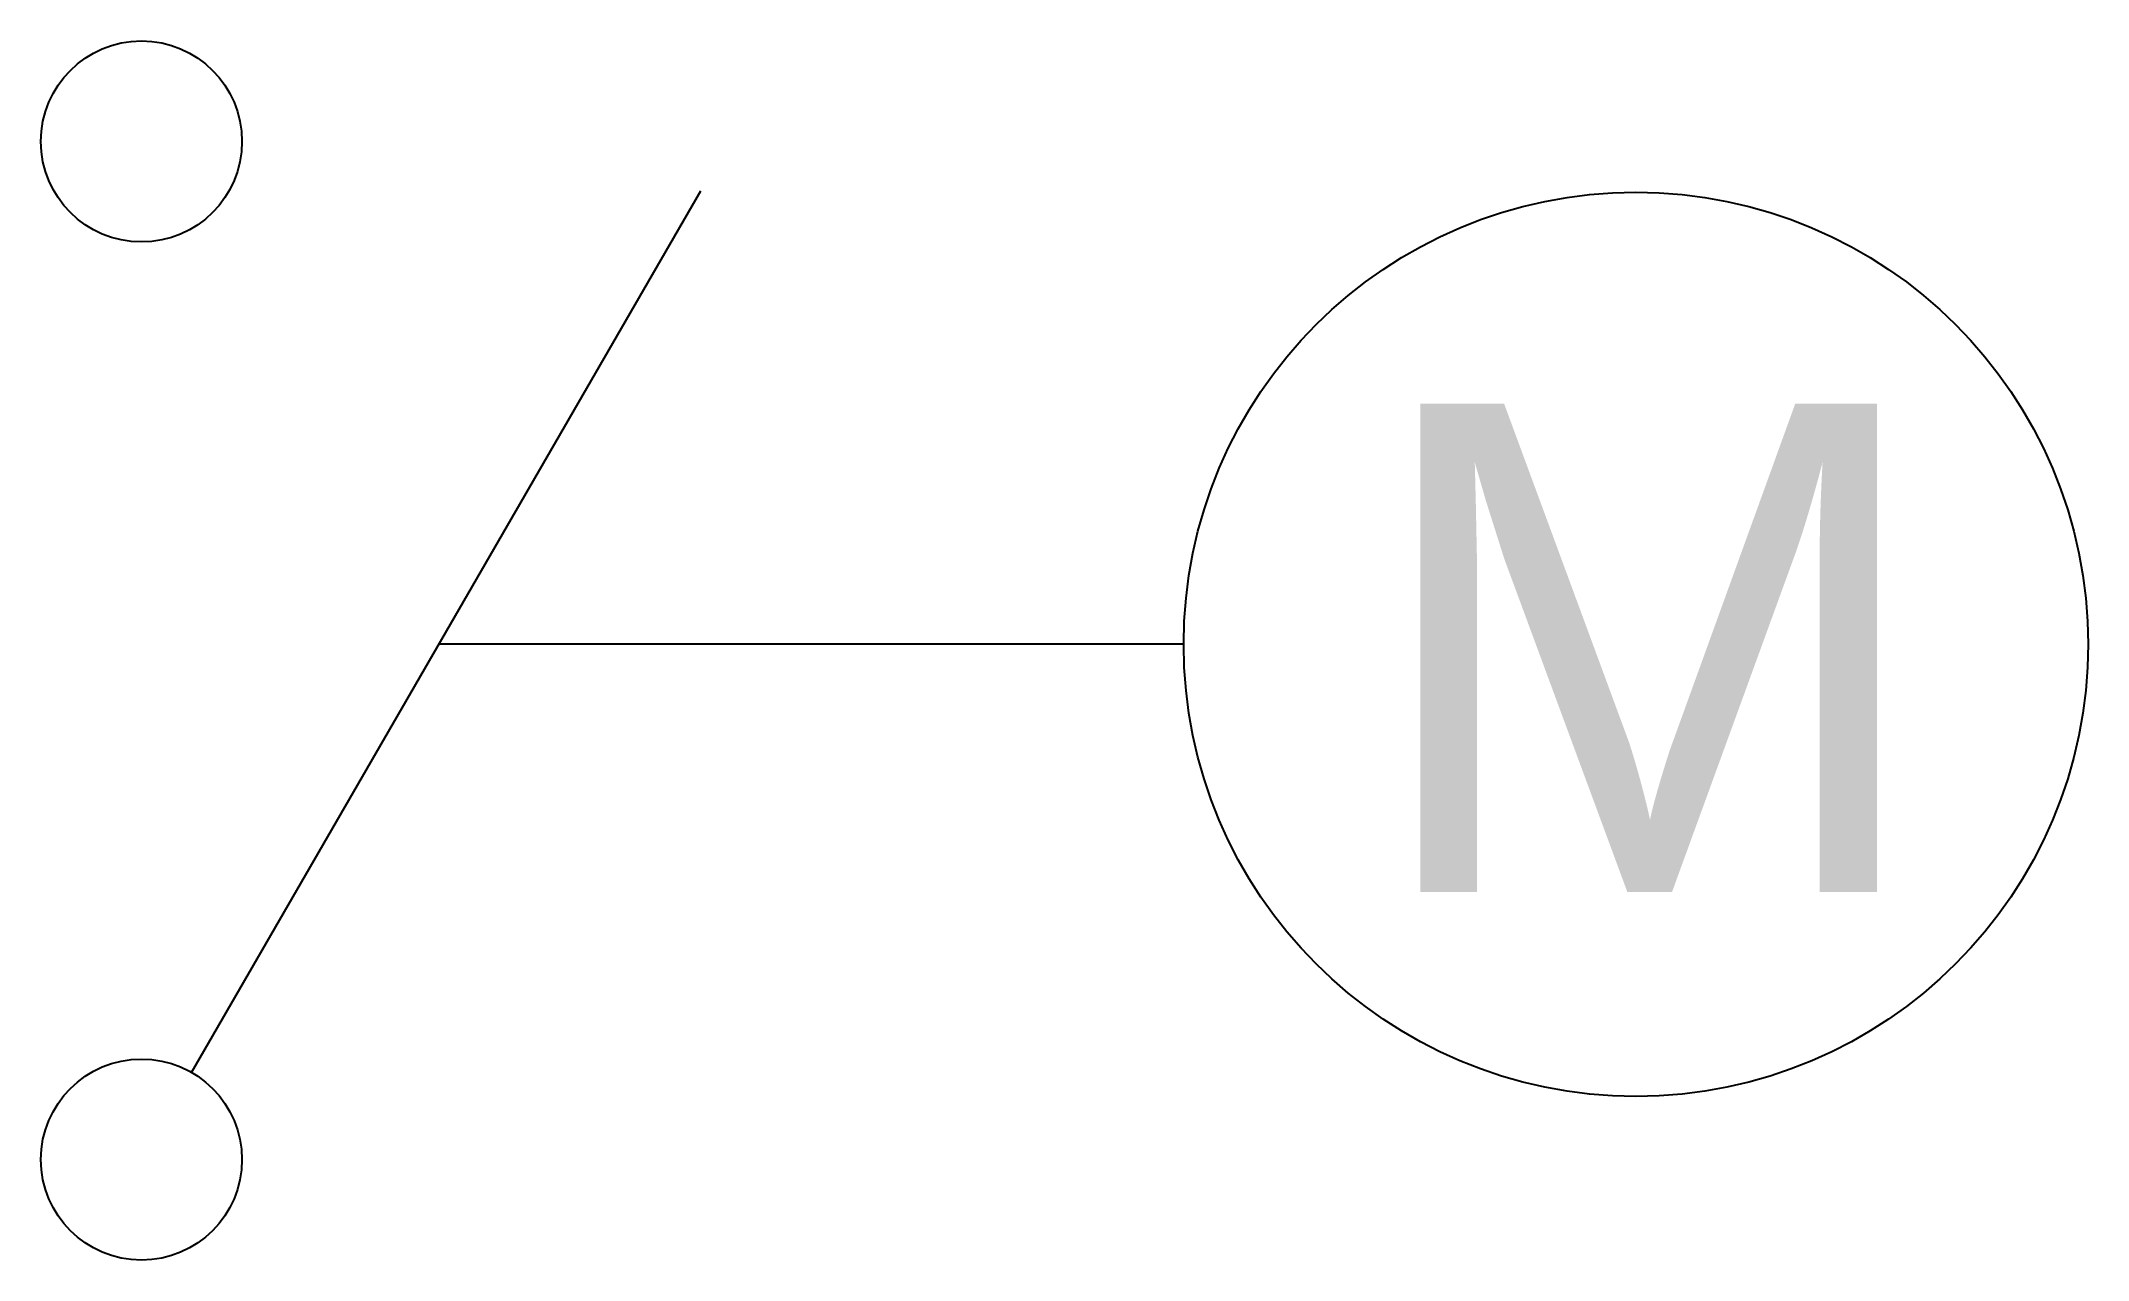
# Model space of a CAD drawing. Header units: millimetres. Extents: x 2578.58 to 2585.88, y 1767.82 to 1772.17.
import ezdxf

# ---------------------------------------------------------------- set-up
doc = ezdxf.new("R2010")
doc.units = ezdxf.units.MM
doc.layers.add('OCJ-ESQ UNI-CORREGIDOS IDO.br$0$01-ELE-APARATOS', color=170, linetype='Continuous')
doc.styles.add('OCJ-ESQ UNI-CORREGIDOS IDO.br$0$Standard', font='Arial.ttf')

# ---------------------------------------------------------------- blocks, each defined once
blk = doc.blocks.new('OCJ-ESQ UNI-CORREGIDOS IDO.br$0$Int-Motoriz')
for p, q in [((0.037, -0.6862), (0.4122, -0.0364)), ((0.7681, -0.3706), (0.2193, -0.3706))]:
    blk.add_line(p, q)
for centre, radius in [((0, 0), 0.0741), ((1.1013, -0.3706), 0.3332), ((0, -0.7504), 0.0741)]:
    blk.add_circle(centre, radius)
at = {"style": 'OCJ-ESQ UNI-CORREGIDOS IDO.br$0$Standard'}
blk.add_text('M', height=0.36, dxfattribs=at).set_placement((0.9013, -0.5532))

msp = doc.modelspace()

# ---------------------------------------------------------------- block references
at = {"layer": 'OCJ-ESQ UNI-CORREGIDOS IDO.br$0$01-ELE-APARATOS', "xscale": 4.839884502285016, "yscale": 4.839884502285016, "zscale": 4.839884502285016}
msp.add_blockref('OCJ-ESQ UNI-CORREGIDOS IDO.br$0$Int-Motoriz', (2578.9419, 1771.8148), dxfattribs=at)

doc.saveas('drawing.dxf')
